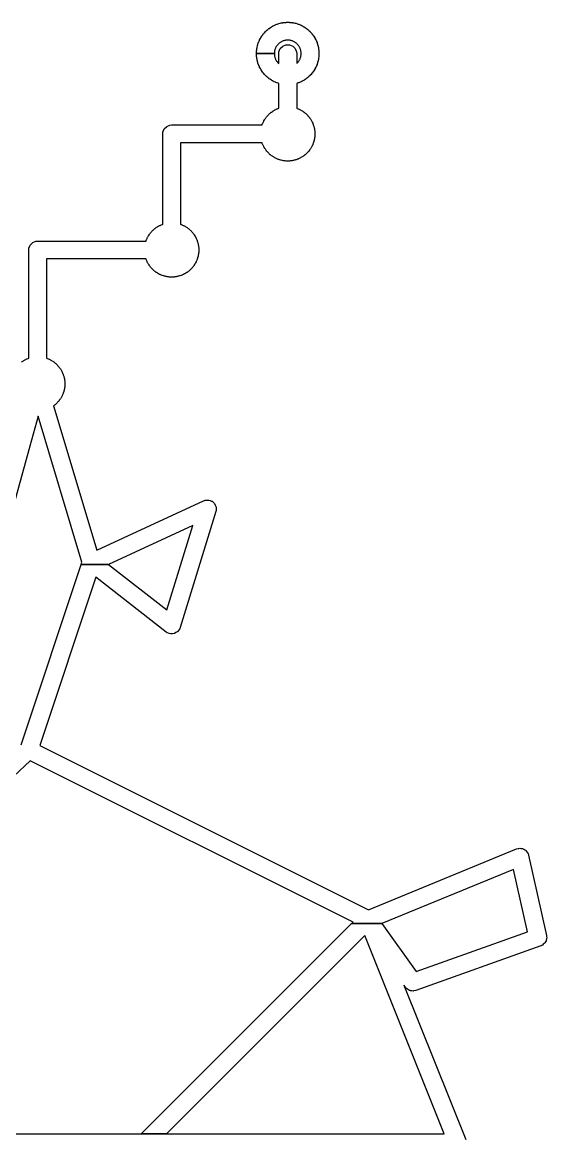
# Model space of a CAD drawing. Header units: millimetres. Extents: x 73.1 to 170.6, y -160.7 to -95.4.
# Drawn here: x 90.51 to 97.48, y -110.27 to -95.45 of the extents above; entities that cross this region are included whole.
import ezdxf

# ---------------------------------------------------------------- set-up
doc = ezdxf.new("R2010")
doc.units = ezdxf.units.MM
doc.layers.add('B.Silkscreen', color=31, linetype='CONTINUOUS', true_color=0xe8b2a7)

msp = doc.modelspace()

# ---------------------------------------------------------------- linework, layer by layer
at = {"layer": 'B.Silkscreen', "linetype": 'CONTINUOUS'}
for p, q in [((93.721953, -95.594337), (93.731285, -95.583568)), ((93.731285, -95.583568), (93.733343, -95.581617)), ((93.733343, -95.581617), (93.73509, -95.579383)), ((93.73509, -95.579383), (93.744922, -95.569073)), ((93.744922, -95.569073), (93.747082, -95.567212)), ((93.747082, -95.567212), (93.748941, -95.565056)), ((93.748941, -95.565056), (93.759251, -95.555231)), ((93.759251, -95.555231), (93.761472, -95.553495)), ((93.761472, -95.553495), (93.763413, -95.551449)), ((93.763413, -95.551449), (93.774187, -95.542115)), ((93.774187, -95.542115), (93.776511, -95.54047)), ((93.776511, -95.54047), (93.778565, -95.538502)), ((93.778565, -95.538502), (93.789776, -95.529691)), ((93.789776, -95.529691), (93.792179, -95.528157)), ((93.792179, -95.528157), (93.79433, -95.526285)), ((93.79433, -95.526285), (93.805964, -95.518011)), ((93.805964, -95.518011), (93.808433, -95.516597)), ((93.808433, -95.516597), (93.810664, -95.514835)), ((93.810664, -95.514835), (93.822705, -95.50711)), ((93.822705, -95.50711), (93.825283, -95.505792)), ((93.825283, -95.505792), (93.827637, -95.504113)), ((93.827637, -95.504113), (93.840068, -95.496965)), ((93.840068, -95.496965), (93.842711, -95.495772)), ((93.842711, -95.495772), (93.845154, -95.494203)), ((93.845154, -95.494203), (93.857955, -95.487652)), ((93.857955, -95.487652), (93.860636, -95.486596)), ((93.860636, -95.486596), (93.863142, -95.485153)), ((93.863142, -95.485153), (93.876287, -95.479211)), ((93.876287, -95.479211), (93.879045, -95.478276)), ((93.879045, -95.478276), (93.88164, -95.476947)), ((93.88164, -95.476947), (93.895121, -95.471631)), ((93.895121, -95.471631), (93.897962, -95.470821)), ((93.897962, -95.470821), (93.90065, -95.469608)), ((93.90065, -95.469608), (93.914447, -95.464943)), ((93.914447, -95.464943), (93.917289, -95.464283)), ((93.917289, -95.464283), (93.920006, -95.463214)), ((93.920006, -95.463214), (93.934086, -95.459211)), ((93.934086, -95.459211), (93.937026, -95.458679)), ((93.937026, -95.458679), (93.93986, -95.457725)), ((93.93986, -95.457725), (93.954222, -95.454411)), ((93.954222, -95.454411), (93.957184, -95.454027)), ((93.957184, -95.454027), (93.960054, -95.453219)), ((93.960054, -95.453219), (93.974676, -95.450609)), ((93.974676, -95.450609), (93.97763, -95.450376)), ((93.97763, -95.450376), (93.980522, -95.449715)), ((93.980522, -95.449715), (93.995374, -95.447821)), ((93.995374, -95.447821), (93.998407, -95.447733)), ((93.998407, -95.447733), (94.0014, -95.447208)), ((94.0014, -95.447208), (94.016473, -95.446063)), ((94.016473, -95.446063), (94.019482, -95.44613)), ((94.019482, -95.44613), (94.022468, -95.44576)), ((94.022468, -95.44576), (94.037744, -95.445374)), ((94.037744, -95.445374), (94.040742, -95.445592)), ((94.040742, -95.445592), (94.043741, -95.445374)), ((94.043741, -95.445374), (94.059022, -95.44576)), ((94.059022, -95.44576), (94.062007, -95.44613)), ((94.062007, -95.44613), (94.065017, -95.446063)), ((94.065017, -95.446063), (94.080091, -95.447208)), ((94.080091, -95.447208), (94.083083, -95.447733)), ((94.083083, -95.447733), (94.086117, -95.447821)), ((94.086117, -95.447821), (94.100971, -95.449715)), ((94.100971, -95.449715), (94.103862, -95.450376)), ((94.103862, -95.450376), (94.106826, -95.45061)), ((94.106826, -95.45061), (94.121442, -95.45322)), ((94.121442, -95.45322), (94.124313, -95.454029)), ((94.124313, -95.454029), (94.127269, -95.454412)), ((94.127269, -95.454412), (94.141629, -95.457726)), ((94.141629, -95.457726), (94.144454, -95.458677)), ((94.144454, -95.458677), (94.147389, -95.459208)), ((94.147389, -95.459208), (94.161474, -95.463211)), ((94.161474, -95.463211), (94.164204, -95.464286)), ((94.164204, -95.464286), (94.167061, -95.464949)), ((94.167061, -95.464949), (94.180852, -95.469614)), ((94.180852, -95.469614), (94.18353, -95.470824)), ((94.18353, -95.470824), (94.186357, -95.471629)), ((94.186357, -95.471629), (94.19984, -95.476945)), ((94.19984, -95.476945), (94.202427, -95.478271)), ((94.202427, -95.478271), (94.205181, -95.479203)), ((94.205181, -95.479203), (94.218331, -95.485145)), ((94.218331, -95.485145), (94.220844, -95.486592)), ((94.220844, -95.486592), (94.223551, -95.487658)), ((94.223551, -95.487658), (94.236348, -95.49421)), ((94.236348, -95.49421), (94.238787, -95.495778)), ((94.238787, -95.495778), (94.241419, -95.496965)), ((94.241419, -95.496965), (94.253851, -95.504112)), ((94.253851, -95.504112), (94.256191, -95.505782)), ((94.256191, -95.505782), (94.258745, -95.507086)), ((94.258745, -95.507086), (94.270796, -95.514811)), ((94.270796, -95.514811), (94.273054, -95.516593)), ((94.273054, -95.516593), (94.275558, -95.518028)), ((94.275558, -95.518028), (94.287185, -95.526302)), ((94.287185, -95.526302), (94.289304, -95.528148)), ((94.289304, -95.528148), (94.291676, -95.52966)), ((94.291676, -95.52966), (94.302897, -95.538471)), ((94.302897, -95.538471), (94.304976, -95.540462)), ((94.304976, -95.540462), (94.307327, -95.542126)), ((94.307327, -95.542126), (94.318099, -95.55146)), ((94.318099, -95.55146), (94.320046, -95.553514)), ((94.320046, -95.553514), (94.322268, -95.555251)), ((94.322268, -95.555251), (94.332574, -95.565076)), ((94.332574, -95.565076), (94.334428, -95.567228)), ((94.334428, -95.567228), (94.33658, -95.569082)), ((94.33658, -95.569082), (94.34641, -95.579391)), ((94.34641, -95.579391), (94.348156, -95.581625)), ((94.348156, -95.581625), (94.350211, -95.583573)), ((94.350211, -95.583573), (94.359542, -95.594342)), ((93.643015, -95.740251), (93.644113, -95.737455)), ((93.644113, -95.737455), (93.644792, -95.734539)), ((93.644792, -95.734539), (93.649462, -95.720756)), ((93.649462, -95.720756), (93.650655, -95.718117)), ((93.650655, -95.718117), (93.651448, -95.715333)), ((93.651448, -95.715333), (93.65676, -95.70185)), ((93.65676, -95.70185), (93.658092, -95.699249)), ((93.658092, -95.699249), (93.659029, -95.696481)), ((93.659029, -95.696481), (93.664975, -95.683323)), ((93.664975, -95.683323), (93.666424, -95.680805)), ((93.666424, -95.680805), (93.667489, -95.678103)), ((93.667489, -95.678103), (93.674041, -95.665307)), ((93.674041, -95.665307), (93.675613, -95.662861)), ((93.675613, -95.662861), (93.676808, -95.660214)), ((93.676808, -95.660214), (93.683957, -95.647787)), ((93.683957, -95.647787), (93.68562, -95.645458)), ((93.68562, -95.645458), (93.68692, -95.642912)), ((93.68692, -95.642912), (93.694646, -95.630861)), ((93.694646, -95.630861), (93.696411, -95.628623)), ((93.696411, -95.628623), (93.697832, -95.626143)), ((93.697832, -95.626143), (93.706102, -95.614511)), ((93.706102, -95.614511), (93.707971, -95.612362)), ((93.707971, -95.612362), (93.709503, -95.609962)), ((93.709503, -95.609962), (93.718315, -95.598745)), ((93.718315, -95.598745), (93.720297, -95.596675)), ((93.720297, -95.596675), (93.721953, -95.594337)), ((93.91482, -95.735013), (93.9089, -95.741221)), ((93.921024, -95.729101), (93.91482, -95.735013)), ((93.927531, -95.723464), (93.921024, -95.729101)), ((93.934278, -95.718161), (93.927531, -95.723464)), ((93.941288, -95.713176), (93.934278, -95.718161)), ((93.948512, -95.708541), (93.941288, -95.713176)), ((93.955926, -95.704279), (93.948512, -95.708541)), ((93.963591, -95.700356), (93.955926, -95.704279)), ((93.971465, -95.696796), (93.963591, -95.700356)), ((93.979498, -95.693628), (93.971465, -95.696796)), ((93.987738, -95.690842), (93.979498, -95.693628)), ((93.996159, -95.688448), (93.987738, -95.690842)), ((94.004723, -95.686472), (93.996159, -95.688448)), ((94.013489, -95.684907), (94.004723, -95.686472)), ((94.0224, -95.683771), (94.013489, -95.684907)), ((94.031471, -95.683082), (94.0224, -95.683771)), ((94.040743, -95.682847), (94.031471, -95.683082)), ((94.05002, -95.683082), (94.040743, -95.682847)), ((94.059094, -95.683771), (94.05002, -95.683082)), ((94.067989, -95.684905), (94.059094, -95.683771)), ((94.076769, -95.686473), (94.067989, -95.684905)), ((94.08533, -95.688449), (94.076769, -95.686473)), ((94.093745, -95.69084), (94.08533, -95.688449)), ((94.101977, -95.693625), (94.093745, -95.69084)), ((94.110037, -95.696803), (94.101977, -95.693625)), ((94.117892, -95.700352), (94.110037, -95.696803)), ((94.125562, -95.704279), (94.117892, -95.700352)), ((94.133002, -95.708557), (94.125562, -95.704279)), ((94.140216, -95.713182), (94.133002, -95.708557)), ((94.14723, -95.718172), (94.140216, -95.713182)), ((94.153975, -95.723469), (94.14723, -95.718172)), ((94.160452, -95.729081), (94.153975, -95.723469)), ((94.166665, -95.735005), (94.160452, -95.729081)), ((94.172583, -95.741212), (94.166665, -95.735005)), ((94.359542, -95.594342), (94.36119, -95.596672)), ((94.36119, -95.596672), (94.363167, -95.598734)), ((94.363167, -95.598734), (94.371982, -95.609952)), ((94.371982, -95.609952), (94.373509, -95.612346)), ((94.373509, -95.612346), (94.375371, -95.614484)), ((94.375371, -95.614484), (94.383646, -95.626115)), ((94.383646, -95.626115), (94.385082, -95.628623)), ((94.385082, -95.628623), (94.386871, -95.63089)), ((94.386871, -95.63089), (94.394592, -95.642941)), ((94.394592, -95.642941), (94.395888, -95.645482)), ((94.395888, -95.645482), (94.397547, -95.647806)), ((94.397547, -95.647806), (94.404693, -95.660233)), ((94.404693, -95.660233), (94.405876, -95.662856)), ((94.405876, -95.662856), (94.407436, -95.665281)), ((94.407436, -95.665281), (94.413992, -95.678077)), ((94.413992, -95.678077), (94.415073, -95.680822)), ((94.415073, -95.680822), (94.416544, -95.683378)), ((94.416544, -95.683378), (94.422482, -95.696536)), ((94.422482, -95.696536), (94.423396, -95.699244)), ((94.423396, -95.699244), (94.424698, -95.70178)), ((94.424698, -95.70178), (94.43002, -95.715261)), ((94.43002, -95.715261), (94.430835, -95.718118)), ((94.430835, -95.718118), (94.432059, -95.720829)), ((94.432059, -95.720829), (94.436719, -95.734612)), ((94.436719, -95.734612), (94.437381, -95.737468)), ((94.437381, -95.737468), (94.438456, -95.740199)), ((93.625206, -95.857912), (93.625593, -95.842637)), ((93.625425, -95.860918), (93.625206, -95.857912)), ((93.625206, -95.863927), (93.625425, -95.860919)), ((93.625593, -95.8792), (93.625206, -95.863927)), ((93.625425, -95.860919), (93.625425, -95.860918)), ((93.625425, -95.860918), (93.86268, -95.860918)), ((93.86268, -95.860918), (93.625425, -95.860918)), ((93.625593, -95.842637), (93.625962, -95.839661)), ((93.625962, -95.882175), (93.625593, -95.8792)), ((93.625895, -95.836668), (93.627038, -95.821593)), ((93.625962, -95.839661), (93.625895, -95.836668)), ((93.625895, -95.88517), (93.625962, -95.882175)), ((93.627038, -95.900243), (93.625895, -95.88517)), ((93.627038, -95.821593), (93.627557, -95.818633)), ((93.627557, -95.818633), (93.627642, -95.815628)), ((93.627642, -95.815628), (93.629527, -95.800768)), ((93.629527, -95.800768), (93.6302, -95.797817)), ((93.6302, -95.797817), (93.630439, -95.794796)), ((93.630439, -95.794796), (93.633053, -95.780187)), ((93.633053, -95.780187), (93.633861, -95.777323)), ((93.633861, -95.777323), (93.634244, -95.774373)), ((93.634244, -95.774373), (93.637563, -95.760007)), ((93.637563, -95.760007), (93.638499, -95.757228)), ((93.638499, -95.757228), (93.639019, -95.754345)), ((93.639019, -95.754345), (93.643015, -95.740251)), ((93.862915, -95.851636), (93.86268, -95.860918)), ((93.86268, -95.860918), (93.862915, -95.870199)), ((93.863605, -95.842538), (93.862915, -95.851636)), ((93.862915, -95.870199), (93.863605, -95.879298)), ((93.864731, -95.833658), (93.863605, -95.842538)), ((93.863605, -95.879298), (93.864733, -95.888196)), ((93.866292, -95.824936), (93.864731, -95.833658)), ((93.868285, -95.816308), (93.866292, -95.824936)), ((93.870668, -95.807902), (93.868285, -95.816308)), ((93.87345, -95.799692), (93.870668, -95.807902)), ((93.876628, -95.791626), (93.87345, -95.799692)), ((93.880185, -95.783755), (93.876628, -95.791626)), ((93.884097, -95.776116), (93.880185, -95.783755)), ((93.888383, -95.768666), (93.884097, -95.776116)), ((93.893017, -95.761438), (93.888383, -95.768666)), ((93.898001, -95.754428), (93.893017, -95.761438)), ((93.903291, -95.747694), (93.898001, -95.754428)), ((93.9089, -95.741221), (93.903291, -95.747694)), ((93.922006, -95.860919), (93.924287, -95.837755)), ((93.922006, -95.993587), (93.922006, -95.860919)), ((93.924287, -95.837755), (93.942017, -95.794952)), ((93.942017, -95.794952), (93.974776, -95.762193)), ((93.974776, -95.762193), (94.017579, -95.744463)), ((94.017579, -95.744463), (94.063907, -95.744463)), ((94.063907, -95.744463), (94.10671, -95.762193)), ((94.10671, -95.762193), (94.139469, -95.794952)), ((94.139469, -95.794952), (94.157199, -95.837755)), ((94.157199, -95.837755), (94.15948, -95.860919)), ((94.15948, -95.860919), (94.15948, -95.993598)), ((94.1782, -95.747695), (94.172583, -95.741212)), ((94.183511, -95.754453), (94.1782, -95.747695)), ((94.188468, -95.761421), (94.183511, -95.754453)), ((94.193101, -95.768653), (94.188468, -95.761421)), ((94.197393, -95.776117), (94.193101, -95.768653)), ((94.201295, -95.783731), (94.197393, -95.776117)), ((94.204861, -95.791633), (94.201295, -95.783731)), ((94.208046, -95.799703), (94.204861, -95.791633)), ((94.210815, -95.807892), (94.208046, -95.799703)), ((94.213213, -95.816332), (94.210815, -95.807892)), ((94.215193, -95.824908), (94.213213, -95.816332)), ((94.21675, -95.833635), (94.215193, -95.824908)), ((94.217885, -95.842561), (94.21675, -95.833635)), ((94.216751, -95.888197), (94.217885, -95.879273)), ((94.218577, -95.851666), (94.217885, -95.842561)), ((94.217885, -95.879273), (94.218577, -95.870168)), ((94.218813, -95.860918), (94.218577, -95.851666)), ((94.218577, -95.870168), (94.218813, -95.860918)), ((94.438456, -95.740199), (94.442459, -95.754292)), ((94.442459, -95.754292), (94.442986, -95.757213)), ((94.442986, -95.757213), (94.443933, -95.760022)), ((94.443933, -95.760022), (94.44725, -95.774388)), ((94.44725, -95.774388), (94.447634, -95.77736)), ((94.447634, -95.77736), (94.448447, -95.780242)), ((94.448447, -95.780242), (94.451054, -95.794851)), ((94.451054, -95.794851), (94.451287, -95.79782)), ((94.451287, -95.79782), (94.451952, -95.800729)), ((94.451952, -95.800729), (94.453842, -95.815589)), ((94.453842, -95.815589), (94.453927, -95.818604)), ((94.453927, -95.818604), (94.45445, -95.821577)), ((94.45445, -95.821577), (94.455595, -95.836652)), ((94.455595, -95.885186), (94.45445, -95.900259)), ((94.455595, -95.836652), (94.455528, -95.839646)), ((94.455528, -95.839646), (94.455897, -95.842614)), ((94.455897, -95.879223), (94.455528, -95.882191)), ((94.455528, -95.882191), (94.455595, -95.885186)), ((94.455897, -95.842614), (94.456287, -95.857888)), ((94.456287, -95.86395), (94.455897, -95.879223)), ((94.456287, -95.857888), (94.456066, -95.860919)), ((94.456066, -95.860919), (94.456287, -95.86395)), ((93.627557, -95.903198), (93.627038, -95.900243)), ((93.627641, -95.9062), (93.627557, -95.903198)), ((93.629526, -95.921067), (93.627641, -95.9062)), ((93.6302, -95.924022), (93.629526, -95.921067)), ((93.630439, -95.927044), (93.6302, -95.924022)), ((93.633053, -95.941654), (93.630439, -95.927044)), ((93.633863, -95.944523), (93.633053, -95.941654)), ((93.634246, -95.947475), (93.633863, -95.944523)), ((93.637564, -95.961838), (93.634246, -95.947475)), ((93.638502, -95.96462), (93.637564, -95.961838)), ((93.639021, -95.9675), (93.638502, -95.96462)), ((93.643017, -95.981591), (93.639021, -95.9675)), ((93.64411, -95.984372), (93.643017, -95.981591)), ((93.644787, -95.987284), (93.64411, -95.984372)), ((93.649457, -96.001073), (93.644787, -95.987284)), ((93.650648, -96.003708), (93.649457, -96.001073)), ((93.651442, -96.006498), (93.650648, -96.003708)), ((93.656754, -96.019984), (93.651442, -96.006498)), ((93.658101, -96.022614), (93.656754, -96.019984)), ((93.659051, -96.025417), (93.658101, -96.022614)), ((93.664997, -96.03856), (93.659051, -96.025417)), ((93.864733, -95.888196), (93.866293, -95.896912)), ((93.866293, -95.896912), (93.868282, -95.905522)), ((93.868282, -95.905522), (93.87067, -95.91394)), ((93.87067, -95.91394), (93.873451, -95.922153)), ((93.873451, -95.922153), (93.876627, -95.930216)), ((93.876627, -95.930216), (93.88017, -95.938045)), ((93.88017, -95.938045), (93.884104, -95.945729)), ((93.884104, -95.945729), (93.888366, -95.953143)), ((93.888366, -95.953143), (93.893018, -95.960392)), ((93.893018, -95.960392), (93.898007, -95.967417)), ((93.898007, -95.967417), (93.903284, -95.974131)), ((93.903284, -95.974131), (93.908904, -95.980618)), ((93.908904, -95.980618), (93.914825, -95.986827)), ((93.914825, -95.986827), (93.921041, -95.992752)), ((93.921041, -95.992752), (93.922006, -95.993587)), ((94.15948, -95.993598), (94.160454, -95.992754)), ((94.160454, -95.992754), (94.166661, -95.986835)), ((94.166661, -95.986835), (94.172578, -95.980628)), ((94.172578, -95.980628), (94.1782, -95.974139)), ((94.1782, -95.974139), (94.183499, -95.967399)), ((94.183499, -95.967399), (94.188472, -95.960401)), ((94.188472, -95.960401), (94.193098, -95.95319)), ((94.193098, -95.95319), (94.197392, -95.945718)), ((94.197392, -95.945718), (94.201318, -95.938056)), ((94.201318, -95.938056), (94.204865, -95.930203)), ((94.204865, -95.930203), (94.208039, -95.92216)), ((94.208039, -95.92216), (94.210814, -95.913948)), ((94.210814, -95.913948), (94.213212, -95.905509)), ((94.213212, -95.905509), (94.21519, -95.896944)), ((94.21519, -95.896944), (94.216751, -95.888197)), ((94.422459, -96.025363), (94.416521, -96.038504)), ((94.423384, -96.022626), (94.422459, -96.025363)), ((94.424704, -96.020055), (94.423384, -96.022626)), ((94.430026, -96.006568), (94.424704, -96.020055)), ((94.43084, -96.003709), (94.430026, -96.006568)), ((94.432064, -96.001), (94.43084, -96.003709)), ((94.436724, -95.987211), (94.432064, -96.001)), ((94.437383, -95.984365), (94.436724, -95.987211)), ((94.438455, -95.981643), (94.437383, -95.984365)), ((94.442458, -95.967552), (94.438455, -95.981643)), ((94.442985, -95.964631), (94.442458, -95.967552)), ((94.443932, -95.961823), (94.442985, -95.964631)), ((94.447249, -95.94746), (94.443932, -95.961823)), ((94.447634, -95.944487), (94.447249, -95.94746)), ((94.448448, -95.9416), (94.447634, -95.944487)), ((94.451055, -95.92699), (94.448448, -95.9416)), ((94.451288, -95.924013), (94.451055, -95.92699)), ((94.451953, -95.921106), (94.451288, -95.924013)), ((94.453843, -95.906239), (94.451953, -95.921106)), ((94.453928, -95.903227), (94.453843, -95.906239)), ((94.45445, -95.900259), (94.453928, -95.903227)), ((93.666436, -96.041056), (93.664997, -96.03856)), ((93.667492, -96.043737), (93.666436, -96.041056)), ((93.674044, -96.056531), (93.667492, -96.043737)), ((93.675603, -96.058955), (93.674044, -96.056531)), ((93.676785, -96.061577), (93.675603, -96.058955)), ((93.683934, -96.074015), (93.676785, -96.061577)), ((93.685627, -96.076387), (93.683934, -96.074015)), ((93.686958, -96.078991), (93.685627, -96.076387)), ((93.694684, -96.091025), (93.686958, -96.078991)), ((93.696412, -96.093211), (93.694684, -96.091025)), ((93.697796, -96.095632), (93.696412, -96.093211)), ((93.706066, -96.107277), (93.697796, -96.095632)), ((93.707961, -96.109457), (93.706066, -96.107277)), ((93.709519, -96.111898), (93.707961, -96.109457)), ((93.718331, -96.123109), (93.709519, -96.111898)), ((93.720301, -96.125164), (93.718331, -96.123109)), ((93.721946, -96.127489), (93.720301, -96.125164)), ((93.731278, -96.13826), (93.721946, -96.127489)), ((93.73334, -96.140214), (93.731278, -96.13826)), ((93.73509, -96.142453), (93.73334, -96.140214)), ((93.744922, -96.152763), (93.73509, -96.142453)), ((93.747071, -96.154614), (93.744922, -96.152763)), ((93.748923, -96.156763), (93.747071, -96.154614)), ((93.759234, -96.166592), (93.748923, -96.156763)), ((93.76148, -96.168347), (93.759234, -96.166592)), ((93.763442, -96.170415), (93.76148, -96.168347)), ((93.774216, -96.179743), (93.763442, -96.170415)), ((93.776505, -96.181361), (93.774216, -96.179743)), ((93.778529, -96.183303), (93.776505, -96.181361)), ((94.304979, -96.181373), (94.302933, -96.183335)), ((94.307299, -96.179733), (94.304979, -96.181373)), ((94.31807, -96.170404), (94.307299, -96.179733)), ((94.320032, -96.168334), (94.31807, -96.170404)), ((94.322286, -96.166573), (94.320032, -96.168334)), ((94.332592, -96.156743), (94.322286, -96.166573)), ((94.334439, -96.154598), (94.332592, -96.156743)), ((94.33658, -96.152754), (94.334439, -96.154598)), ((94.34641, -96.142445), (94.33658, -96.152754)), ((94.348159, -96.140206), (94.34641, -96.142445)), ((94.350218, -96.138255), (94.348159, -96.140206)), ((94.359549, -96.127484), (94.350218, -96.138255)), ((94.361185, -96.125171), (94.359549, -96.127484)), ((94.363152, -96.12312), (94.361185, -96.125171)), ((94.371966, -96.111908), (94.363152, -96.12312)), ((94.373519, -96.109473), (94.371966, -96.111908)), ((94.375407, -96.107304), (94.373519, -96.109473)), ((94.383683, -96.095659), (94.375407, -96.107304)), ((94.385083, -96.09321), (94.383683, -96.095659)), ((94.386833, -96.090996), (94.385083, -96.09321)), ((94.394554, -96.078961), (94.386833, -96.090996)), ((94.395878, -96.076367), (94.394554, -96.078961)), ((94.39757, -96.073997), (94.395878, -96.076367)), ((94.404716, -96.061558), (94.39757, -96.073997)), ((94.405888, -96.058956), (94.404716, -96.061558)), ((94.407432, -96.056557), (94.405888, -96.058956)), ((94.413988, -96.043763), (94.407432, -96.056557)), ((94.415062, -96.041036), (94.413988, -96.043763)), ((94.416521, -96.038504), (94.415062, -96.041036)), ((93.789739, -96.192121), (93.778529, -96.183303)), ((93.792162, -96.193668), (93.789739, -96.192121)), ((93.794335, -96.19556), (93.792162, -96.193668)), ((93.80597, -96.203833), (93.794335, -96.19556)), ((93.808446, -96.20525), (93.80597, -96.203833)), ((93.810687, -96.20702), (93.808446, -96.20525)), ((93.822729, -96.214741), (93.810687, -96.20702)), ((93.825301, -96.216054), (93.822729, -96.214741)), ((93.827661, -96.217738), (93.825301, -96.216054)), ((93.840093, -96.224881), (93.827661, -96.217738)), ((93.842693, -96.226053), (93.840093, -96.224881)), ((93.845101, -96.227602), (93.842693, -96.226053)), ((93.857903, -96.234162), (93.845101, -96.227602)), ((93.860631, -96.235237), (93.857903, -96.234162)), ((93.86317, -96.236699), (93.860631, -96.235237)), ((93.876314, -96.242637), (93.86317, -96.236699)), ((93.879059, -96.243565), (93.876314, -96.242637)), ((93.881647, -96.244892), (93.879059, -96.243565)), ((93.895129, -96.250207), (93.881647, -96.244892)), ((93.897956, -96.251012), (93.895129, -96.250207)), ((93.900635, -96.252222), (93.897956, -96.251012)), ((93.914433, -96.256889), (93.900635, -96.252222)), ((93.917258, -96.257544), (93.914433, -96.256889)), ((93.919961, -96.25861), (93.917258, -96.257544)), ((93.922006, -96.259192), (93.919961, -96.25861)), ((93.922006, -96.588411), (93.922006, -96.259192)), ((94.161519, -96.258613), (94.15948, -96.259193)), ((94.15948, -96.259193), (94.15948, -96.588413)), ((94.164234, -96.257542), (94.161519, -96.258613)), ((94.167075, -96.256883), (94.164234, -96.257542)), ((94.180866, -96.252216), (94.167075, -96.256883)), ((94.183532, -96.251011), (94.180866, -96.252216)), ((94.18635, -96.250209), (94.183532, -96.251011)), ((94.199833, -96.244894), (94.18635, -96.250209)), ((94.202407, -96.243574), (94.199833, -96.244894)), ((94.205154, -96.242646), (94.202407, -96.243574)), ((94.218304, -96.236707), (94.205154, -96.242646)), ((94.220856, -96.235237), (94.218304, -96.236707)), ((94.223603, -96.234155), (94.220856, -96.235237)), ((94.2364, -96.227595), (94.223603, -96.234155)), ((94.238794, -96.226053), (94.2364, -96.227595)), ((94.241395, -96.224882), (94.238794, -96.226053)), ((94.253826, -96.217738), (94.241395, -96.224882)), ((94.256164, -96.216069), (94.253826, -96.217738)), ((94.258722, -96.214765), (94.256164, -96.216069)), ((94.270773, -96.207044), (94.258722, -96.214765)), ((94.273042, -96.205253), (94.270773, -96.207044)), ((94.275552, -96.203816), (94.273042, -96.205253)), ((94.28718, -96.195543), (94.275552, -96.203816)), ((94.289319, -96.193679), (94.28718, -96.195543)), ((94.291712, -96.192153), (94.289319, -96.193679)), ((94.302933, -96.183335), (94.291712, -96.192153)), ((93.841186, -96.628476), (93.850816, -96.622301)), ((93.850816, -96.622301), (93.855934, -96.619191)), ((93.855934, -96.619191), (93.865878, -96.613474)), ((93.865878, -96.613474), (93.871086, -96.610644)), ((93.871086, -96.610644), (93.881323, -96.605394)), ((93.881323, -96.605394), (93.886869, -96.602721)), ((93.886869, -96.602721), (93.897387, -96.597972)), ((93.897387, -96.597972), (93.90288, -96.59565)), ((93.90288, -96.59565), (93.913661, -96.591395)), ((93.913661, -96.591395), (93.919503, -96.589257)), ((93.919503, -96.589257), (93.922006, -96.588411)), ((94.15948, -96.588413), (94.162018, -96.589271)), ((94.162018, -96.589271), (94.167803, -96.591388)), ((94.167803, -96.591388), (94.178589, -96.595643)), ((94.178589, -96.595643), (94.184096, -96.597971)), ((94.184096, -96.597971), (94.194615, -96.60272)), ((94.194615, -96.60272), (94.200144, -96.605383)), ((94.200144, -96.605383), (94.210386, -96.610633)), ((94.210386, -96.610633), (94.215619, -96.613477)), ((94.215619, -96.613477), (94.225562, -96.619194)), ((94.225562, -96.619194), (94.230647, -96.622282)), ((94.230647, -96.622282), (94.240283, -96.628457)), ((93.713936, -96.775632), (93.716581, -96.770145)), ((93.716581, -96.770145), (93.721825, -96.759917)), ((93.721825, -96.759917), (93.724649, -96.754718)), ((93.724649, -96.754718), (93.730367, -96.744768)), ((93.730367, -96.744768), (93.733467, -96.739664)), ((93.733467, -96.739664), (93.739642, -96.730027)), ((93.739642, -96.730027), (93.743001, -96.725054)), ((93.743001, -96.725054), (93.749628, -96.715739)), ((93.749628, -96.715739), (93.753174, -96.711)), ((93.753174, -96.711), (93.760222, -96.702034)), ((93.760222, -96.702034), (93.763999, -96.697458)), ((93.763999, -96.697458), (93.771468, -96.688841)), ((93.771468, -96.688841), (93.77534, -96.684578)), ((93.77534, -96.684578), (93.783196, -96.676324)), ((93.783196, -96.676324), (93.787463, -96.672055)), ((93.787463, -96.672055), (93.795711, -96.664195)), ((93.795711, -96.664195), (93.80005, -96.660252)), ((93.80005, -96.660252), (93.808664, -96.652789)), ((93.808664, -96.652789), (93.813261, -96.648997)), ((93.813261, -96.648997), (93.822235, -96.641949)), ((93.822235, -96.641949), (93.826961, -96.638416)), ((93.826961, -96.638416), (93.836276, -96.631793)), ((93.836276, -96.631793), (93.841186, -96.628476)), ((94.240283, -96.628457), (94.245268, -96.631826)), ((94.245268, -96.631826), (94.254574, -96.638449)), ((94.254574, -96.638449), (94.259254, -96.641949)), ((94.259254, -96.641949), (94.268228, -96.648997)), ((94.268228, -96.648997), (94.272814, -96.65278)), ((94.272814, -96.65278), (94.28143, -96.660243)), ((94.28143, -96.660243), (94.28578, -96.664195)), ((94.28578, -96.664195), (94.294028, -96.672055)), ((94.294028, -96.672055), (94.298267, -96.676296)), ((94.298267, -96.676296), (94.306128, -96.68455)), ((94.306128, -96.68455), (94.310049, -96.688866)), ((94.310049, -96.688866), (94.317514, -96.697483)), ((94.317514, -96.697483), (94.321244, -96.702)), ((94.321244, -96.702), (94.328297, -96.710966)), ((94.328297, -96.710966), (94.331905, -96.715789)), ((94.331905, -96.715789), (94.338525, -96.725104)), ((94.338525, -96.725104), (94.341833, -96.730004)), ((94.341833, -96.730004), (94.348011, -96.739641)), ((94.348011, -96.739641), (94.351135, -96.744784)), ((94.351135, -96.744784), (94.356851, -96.754734)), ((94.356851, -96.754734), (94.359653, -96.759892)), ((94.359653, -96.759892), (94.3649, -96.77012)), ((94.3649, -96.77012), (94.36759, -96.775703)), ((92.378418, -96.929561), (92.380699, -96.906397)), ((92.380699, -96.906397), (92.398429, -96.863594)), ((92.398429, -96.863594), (92.431188, -96.830835)), ((92.431188, -96.830835), (92.473991, -96.813105)), ((92.473991, -96.813105), (92.497155, -96.810824)), ((92.497155, -96.810824), (93.699605, -96.810824)), ((93.699605, -96.810824), (93.700503, -96.808175)), ((93.700503, -96.808175), (93.702546, -96.802596)), ((93.702546, -96.802596), (93.70679, -96.791812)), ((93.70679, -96.791812), (93.709178, -96.786158)), ((93.709178, -96.786158), (93.713936, -96.775632)), ((94.36759, -96.775703), (94.37234, -96.786229)), ((94.37234, -96.786229), (94.374642, -96.791673)), ((94.374642, -96.791673), (94.378901, -96.802457)), ((94.378901, -96.802457), (94.381024, -96.808251)), ((94.381024, -96.808251), (94.384757, -96.819284)), ((94.384757, -96.819284), (94.386583, -96.82516)), ((94.386583, -96.82516), (94.38978, -96.836425)), ((94.38978, -96.836425), (94.391317, -96.842406)), ((94.391317, -96.842406), (94.393967, -96.853899)), ((94.393967, -96.853899), (94.395199, -96.859921)), ((94.395199, -96.859921), (94.397289, -96.87161)), ((94.397289, -96.87161), (94.398235, -96.877799)), ((94.398235, -96.877799), (94.399745, -96.889688)), ((94.399745, -96.889688), (94.400374, -96.895883)), ((94.400374, -96.895883), (94.401292, -96.907939)), ((94.401292, -96.907939), (94.401608, -96.914157)), ((94.401608, -96.914157), (94.401922, -96.926384)), ((92.378418, -98.131997), (92.378418, -96.929561)), ((93.699607, -97.048298), (92.615892, -97.048298)), ((92.615892, -97.048298), (92.615892, -98.131995)), ((93.700509, -97.050956), (93.699607, -97.048298)), ((93.702538, -97.056501), (93.700509, -97.050956)), ((93.706782, -97.06729), (93.702538, -97.056501)), ((93.709194, -97.072998), (93.706782, -97.06729)), ((94.374649, -97.067429), (94.372324, -97.072927)), ((94.378908, -97.05664), (94.374649, -97.067429)), ((94.381018, -97.05088), (94.378908, -97.05664)), ((94.384751, -97.039852), (94.381018, -97.05088)), ((94.386589, -97.033941), (94.384751, -97.039852)), ((94.389786, -97.022669), (94.386589, -97.033941)), ((94.391313, -97.016726), (94.389786, -97.022669)), ((94.393963, -97.005241), (94.391313, -97.016726)), ((94.395202, -96.999184), (94.393963, -97.005241)), ((94.397292, -96.987486), (94.395202, -96.999184)), ((94.398234, -96.981322), (94.397292, -96.987486)), ((94.399744, -96.96944), (94.398234, -96.981322)), ((94.400374, -96.963236), (94.399744, -96.96944)), ((94.401292, -96.951181), (94.400374, -96.963236)), ((94.401608, -96.944963), (94.401292, -96.951181)), ((94.401922, -96.932738), (94.401608, -96.944963)), ((94.401922, -96.926384), (94.401922, -96.932738)), ((93.713952, -97.083515), (93.709194, -97.072998)), ((93.716561, -97.088926), (93.713952, -97.083515)), ((93.721805, -97.099163), (93.716561, -97.088926)), ((93.72466, -97.104421), (93.721805, -97.099163)), ((93.730378, -97.114367), (93.72466, -97.104421)), ((93.733461, -97.119442), (93.730378, -97.114367)), ((93.739636, -97.129081), (93.733461, -97.119442)), ((93.743027, -97.1341), (93.739636, -97.129081)), ((93.749654, -97.143408), (93.743027, -97.1341)), ((93.753174, -97.148111), (93.749654, -97.143408)), ((93.760222, -97.157077), (93.753174, -97.148111)), ((93.763976, -97.161626), (93.760222, -97.157077)), ((93.771445, -97.170248), (93.763976, -97.161626)), ((93.775382, -97.174581), (93.771445, -97.170248)), ((93.783238, -97.182827), (93.775382, -97.174581)), ((93.787429, -97.18702), (93.783238, -97.182827)), ((93.795677, -97.194886), (93.787429, -97.18702)), ((93.800056, -97.198867), (93.795677, -97.194886)), ((93.80867, -97.206329), (93.800056, -97.198867)), ((93.813274, -97.210127), (93.80867, -97.206329)), ((93.822248, -97.217173), (93.813274, -97.210127)), ((93.826982, -97.220711), (93.822248, -97.217173)), ((94.259241, -97.217173), (94.254553, -97.220678)), ((94.268215, -97.210127), (94.259241, -97.217173)), ((94.272808, -97.206339), (94.268215, -97.210127)), ((94.281424, -97.198877), (94.272808, -97.206339)), ((94.285814, -97.194886), (94.281424, -97.198877)), ((94.294062, -97.18702), (94.285814, -97.194886)), ((94.298226, -97.182856), (94.294062, -97.18702)), ((94.306087, -97.17461), (94.298226, -97.182856)), ((94.310072, -97.170223), (94.306087, -97.17461)), ((94.317537, -97.161601), (94.310072, -97.170223)), ((94.321244, -97.157111), (94.317537, -97.161601)), ((94.328297, -97.148145), (94.321244, -97.157111)), ((94.331879, -97.143358), (94.328297, -97.148145)), ((94.338499, -97.13405), (94.331879, -97.143358)), ((94.34184, -97.129104), (94.338499, -97.13405)), ((94.348018, -97.119465), (94.34184, -97.129104)), ((94.351124, -97.11435), (94.348018, -97.119465)), ((94.35684, -97.104404), (94.351124, -97.11435)), ((94.359673, -97.099189), (94.35684, -97.104404)), ((94.36492, -97.088952), (94.359673, -97.099189)), ((94.367574, -97.083444), (94.36492, -97.088952)), ((94.372324, -97.072927), (94.367574, -97.083444)), ((93.836297, -97.227331), (93.826982, -97.220711)), ((93.841163, -97.230617), (93.836297, -97.227331)), ((93.850793, -97.236795), (93.841163, -97.230617)), ((93.855942, -97.239925), (93.850793, -97.236795)), ((93.865886, -97.245641), (93.855942, -97.239925)), ((93.871111, -97.248479), (93.865886, -97.245641)), ((93.881348, -97.253726), (93.871111, -97.248479)), ((93.88678, -97.256345), (93.881348, -97.253726)), ((93.897298, -97.261104), (93.88678, -97.256345)), ((93.902889, -97.263471), (93.897298, -97.261104)), ((93.91367, -97.267725), (93.902889, -97.263471)), ((93.919503, -97.269859), (93.91367, -97.267725)), ((93.930544, -97.273587), (93.919503, -97.269859)), ((93.93629, -97.275372), (93.930544, -97.273587)), ((93.947556, -97.278575), (93.93629, -97.275372)), ((93.953581, -97.280126), (93.947556, -97.278575)), ((93.965073, -97.282777), (93.953581, -97.280126)), ((93.971158, -97.28402), (93.965073, -97.282777)), ((93.982847, -97.286105), (93.971158, -97.28402)), ((93.988945, -97.287037), (93.982847, -97.286105)), ((94.000835, -97.288551), (93.988945, -97.287037)), ((94.007103, -97.289187), (94.000835, -97.288551)), ((94.019162, -97.290102), (94.007103, -97.289187)), ((94.025406, -97.290418), (94.019162, -97.290102)), ((94.037625, -97.290726), (94.025406, -97.290418)), ((94.04386, -97.290726), (94.037625, -97.290726)), ((94.056082, -97.290418), (94.04386, -97.290726)), ((94.062325, -97.290103), (94.056082, -97.290418)), ((94.074387, -97.289188), (94.062325, -97.290103)), ((94.080666, -97.28855), (94.074387, -97.289188)), ((94.092549, -97.287036), (94.080666, -97.28855)), ((94.098622, -97.286108), (94.092549, -97.287036)), ((94.11032, -97.284023), (94.098622, -97.286108)), ((94.116426, -97.282775), (94.11032, -97.284023)), ((94.127916, -97.280124), (94.116426, -97.282775)), ((94.133931, -97.278577), (94.127916, -97.280124)), ((94.145199, -97.275374), (94.133931, -97.278577)), ((94.150989, -97.273573), (94.145199, -97.275374)), ((94.162018, -97.269845), (94.150989, -97.273573)), ((94.167794, -97.267732), (94.162018, -97.269845)), ((94.17858, -97.263478), (94.167794, -97.267732)), ((94.184185, -97.261106), (94.17858, -97.263478)), ((94.194704, -97.256347), (94.184185, -97.261106)), ((94.200118, -97.253738), (94.194704, -97.256347)), ((94.21036, -97.248491), (94.200118, -97.253738)), ((94.215611, -97.245638), (94.21036, -97.248491)), ((94.225554, -97.239922), (94.215611, -97.245638)), ((94.23067, -97.236814), (94.225554, -97.239922)), ((94.240306, -97.230636), (94.23067, -97.236814)), ((94.245247, -97.227298), (94.240306, -97.230636)), ((94.254553, -97.220678), (94.245247, -97.227298)), ((92.206026, -98.25934), (92.209614, -98.254545)), ((92.209614, -98.254545), (92.216665, -98.245582)), ((92.216665, -98.245582), (92.220396, -98.241063)), ((92.220396, -98.241063), (92.227859, -98.232449)), ((92.227859, -98.232449), (92.231803, -98.228109)), ((92.231803, -98.228109), (92.239667, -98.219857)), ((92.239667, -98.219857), (92.243841, -98.215681)), ((92.243841, -98.215681), (92.252085, -98.207818)), ((92.252085, -98.207818), (92.2565, -98.203806)), ((92.2565, -98.203806), (92.265114, -98.196349)), ((92.265114, -98.196349), (92.269576, -98.192665)), ((92.269576, -98.192665), (92.278548, -98.185604)), ((92.278548, -98.185604), (92.283376, -98.181992)), ((92.283376, -98.181992), (92.292689, -98.175371)), ((92.292689, -98.175371), (92.297644, -98.172025)), ((92.297644, -98.172025), (92.307281, -98.165852)), ((92.307281, -98.165852), (92.312304, -98.162801)), ((92.312304, -98.162801), (92.322245, -98.15708)), ((92.322245, -98.15708), (92.327601, -98.15417)), ((92.327601, -98.15417), (92.33784, -98.148931)), ((92.33784, -98.148931), (92.343198, -98.14635)), ((92.343198, -98.14635), (92.353719, -98.14159)), ((92.353719, -98.14159), (92.359363, -98.139203)), ((92.359363, -98.139203), (92.370144, -98.134955)), ((92.370144, -98.134955), (92.375796, -98.132886)), ((92.375796, -98.132886), (92.378418, -98.131997)), ((92.615892, -98.131995), (92.618531, -98.13289)), ((92.618531, -98.13289), (92.624167, -98.134954)), ((92.624167, -98.134954), (92.634949, -98.139202)), ((92.634949, -98.139202), (92.640616, -98.141599)), ((92.640616, -98.141599), (92.651132, -98.146359)), ((92.651132, -98.146359), (92.656448, -98.14892)), ((92.656448, -98.14892), (92.666692, -98.154159)), ((92.666692, -98.154159), (92.672033, -98.157058)), ((92.672033, -98.157058), (92.681982, -98.162779)), ((92.681982, -98.162779), (92.687032, -98.165846)), ((92.687032, -98.165846), (92.696671, -98.172019)), ((92.696671, -98.172019), (92.701687, -98.175407)), ((92.701687, -98.175407), (92.71099, -98.182028)), ((92.71099, -98.182028), (92.715756, -98.185596)), ((92.715756, -98.185596), (92.72473, -98.192657)), ((92.72473, -98.192657), (92.729208, -98.196353)), ((92.729208, -98.196353), (92.737821, -98.20381)), ((92.737821, -98.20381), (92.742182, -98.207772)), ((92.742182, -98.207772), (92.750435, -98.215635)), ((92.750435, -98.215635), (92.754679, -98.21988)), ((92.754679, -98.21988), (92.762539, -98.228132)), ((92.762539, -98.228132), (92.766446, -98.232431)), ((92.766446, -98.232431), (92.773912, -98.241045)), ((92.773912, -98.241045), (92.777701, -98.245635)), ((92.777701, -98.245635), (92.784744, -98.254598)), ((92.784744, -98.254598), (92.788301, -98.259355)), ((90.617373, -98.40717), (90.650132, -98.374411)), ((90.650132, -98.374411), (90.692935, -98.356681)), ((90.692935, -98.356681), (90.716099, -98.3544)), ((90.716099, -98.3544), (92.156014, -98.3544)), ((92.156014, -98.3544), (92.156888, -98.351817)), ((92.156888, -98.351817), (92.158973, -98.346121)), ((92.158973, -98.346121), (92.163225, -98.335332)), ((92.163225, -98.335332), (92.165596, -98.329723)), ((92.165596, -98.329723), (92.170353, -98.319202)), ((92.170353, -98.319202), (92.173008, -98.313697)), ((92.173008, -98.313697), (92.178257, -98.303466)), ((92.178257, -98.303466), (92.181022, -98.298374)), ((92.181022, -98.298374), (92.186731, -98.288423)), ((92.186731, -98.288423), (92.18992, -98.283171)), ((92.18992, -98.283171), (92.196099, -98.273542)), ((92.196099, -98.273542), (92.199399, -98.268659)), ((92.199399, -98.268659), (92.206026, -98.25934)), ((92.788301, -98.259355), (92.794926, -98.268674)), ((92.794926, -98.268674), (92.79823, -98.273565)), ((92.79823, -98.273565), (92.804406, -98.283194)), ((92.804406, -98.283194), (92.807529, -98.288333)), ((92.807529, -98.288333), (92.813249, -98.298284)), ((92.813249, -98.298284), (92.816078, -98.303491)), ((92.816078, -98.303491), (92.821324, -98.313722)), ((92.821324, -98.313722), (92.823982, -98.319237)), ((92.823982, -98.319237), (92.828735, -98.329758)), ((92.828735, -98.329758), (92.831072, -98.335286)), ((92.831072, -98.335286), (92.835329, -98.346075)), ((92.835329, -98.346075), (92.837477, -98.35195)), ((92.837477, -98.35195), (92.841199, -98.362987)), ((92.841199, -98.362987), (92.842956, -98.368637)), ((92.842956, -98.368637), (92.846164, -98.379902)), ((92.846164, -98.379902), (92.847723, -98.385954)), ((92.847723, -98.385954), (92.850376, -98.397444)), ((92.850376, -98.397444), (92.851615, -98.403496)), ((92.851615, -98.403496), (92.853707, -98.415192)), ((90.597362, -98.473137), (90.599643, -98.449973)), ((90.597362, -99.913055), (90.597362, -98.473137)), ((90.599643, -98.449973), (90.617373, -98.40717)), ((92.850378, -98.548823), (92.847725, -98.560317)), ((92.851611, -98.5428), (92.850378, -98.548823)), ((92.853703, -98.531115), (92.851611, -98.5428)), ((92.854659, -98.524857), (92.853703, -98.531115)), ((92.853707, -98.415192), (92.854657, -98.421415)), ((92.854657, -98.421415), (92.856163, -98.433294)), ((92.856165, -98.512967), (92.854659, -98.524857)), ((92.856163, -98.433294), (92.856789, -98.439467)), ((92.856789, -98.506812), (92.856165, -98.512967)), ((92.856789, -98.439467), (92.857707, -98.451529)), ((92.857707, -98.494754), (92.856789, -98.506812)), ((92.857707, -98.451529), (92.858025, -98.457831)), ((92.858026, -98.488447), (92.857707, -98.494754)), ((92.858025, -98.457831), (92.85833, -98.470049)), ((92.858331, -98.476223), (92.858026, -98.488447)), ((92.85833, -98.470049), (92.858331, -98.476223)), ((92.156012, -98.591874), (90.834836, -98.591874)), ((90.834836, -98.591874), (90.834836, -99.913058)), ((92.156899, -98.594491), (92.156012, -98.591874)), ((92.158967, -98.60014), (92.156899, -98.594491)), ((92.163219, -98.610933), (92.158967, -98.60014)), ((92.1656, -98.616564), (92.163219, -98.610933)), ((92.170357, -98.627083), (92.1656, -98.616564)), ((92.172999, -98.632563), (92.170357, -98.627083)), ((92.178248, -98.642798), (92.172999, -98.632563)), ((92.181033, -98.647926), (92.178248, -98.642798)), ((92.186742, -98.657873), (92.181033, -98.647926)), ((92.189904, -98.663081), (92.186742, -98.657873)), ((92.196083, -98.672715), (92.189904, -98.663081)), ((92.199413, -98.677643), (92.196083, -98.672715)), ((92.20604, -98.686958), (92.199413, -98.677643)), ((92.20961, -98.691728), (92.20604, -98.686958)), ((92.216661, -98.700692), (92.20961, -98.691728)), ((92.220368, -98.705184), (92.216661, -98.700692)), ((92.777705, -98.700638), (92.77394, -98.705202)), ((92.784748, -98.691674), (92.777705, -98.700638)), ((92.788286, -98.686944), (92.784748, -98.691674)), ((92.794911, -98.677629), (92.788286, -98.686944)), ((92.798246, -98.672692), (92.794911, -98.677629)), ((92.804422, -98.663058), (92.798246, -98.672692)), ((92.807518, -98.657962), (92.804422, -98.663058)), ((92.813238, -98.648015), (92.807518, -98.657962)), ((92.816087, -98.642772), (92.813238, -98.648015)), ((92.821333, -98.632537), (92.816087, -98.642772)), ((92.823978, -98.627048), (92.821333, -98.632537)), ((92.828731, -98.616529), (92.823978, -98.627048)), ((92.831078, -98.610979), (92.828731, -98.616529)), ((92.835335, -98.600186), (92.831078, -98.610979)), ((92.837467, -98.594357), (92.835335, -98.600186)), ((92.841189, -98.58333), (92.837467, -98.594357)), ((92.84296, -98.577634), (92.841189, -98.58333)), ((92.846168, -98.566364), (92.84296, -98.577634)), ((92.847725, -98.560317), (92.846168, -98.566364)), ((92.227831, -98.713804), (92.220368, -98.705184)), ((92.231814, -98.718187), (92.227831, -98.713804)), ((92.239678, -98.726437), (92.231814, -98.718187)), ((92.243853, -98.730613), (92.239678, -98.726437)), ((92.252097, -98.738474), (92.243853, -98.730613)), ((92.256457, -98.742438), (92.252097, -98.738474)), ((92.265071, -98.749902), (92.256457, -98.742438)), ((92.26965, -98.753681), (92.265071, -98.749902)), ((92.278622, -98.760731), (92.26965, -98.753681)), ((92.283361, -98.764275), (92.278622, -98.760731)), ((92.292674, -98.770898), (92.283361, -98.764275)), ((92.297621, -98.774239), (92.292674, -98.770898)), ((92.307258, -98.780415), (92.297621, -98.774239)), ((92.31232, -98.783491), (92.307258, -98.780415)), ((92.322261, -98.78921), (92.31232, -98.783491)), ((92.327567, -98.792092), (92.322261, -98.78921)), ((92.337806, -98.797335), (92.327567, -98.792092)), ((92.343225, -98.799946), (92.337806, -98.797335)), ((92.353746, -98.804703), (92.343225, -98.799946)), ((92.359316, -98.807059), (92.353746, -98.804703)), ((92.370097, -98.811312), (92.359316, -98.807059)), ((92.375882, -98.813429), (92.370097, -98.811312)), ((92.386914, -98.817158), (92.375882, -98.813429)), ((92.392696, -98.818956), (92.386914, -98.817158)), ((92.403968, -98.822161), (92.392696, -98.818956)), ((92.410001, -98.823714), (92.403968, -98.822161)), ((92.421491, -98.826364), (92.410001, -98.823714)), ((92.427558, -98.827604), (92.421491, -98.826364)), ((92.439251, -98.829691), (92.427558, -98.827604)), ((92.445422, -98.830632), (92.439251, -98.829691)), ((92.457303, -98.832139), (92.445422, -98.830632)), ((92.463441, -98.832763), (92.457303, -98.832139)), ((92.475502, -98.833685), (92.463441, -98.832763)), ((92.481796, -98.834005), (92.475502, -98.833685)), ((92.494017, -98.834315), (92.481796, -98.834005)), ((92.500291, -98.834315), (92.494017, -98.834315)), ((92.512518, -98.834005), (92.500291, -98.834315)), ((92.518821, -98.833684), (92.512518, -98.834005)), ((92.530872, -98.832762), (92.518821, -98.833684)), ((92.536994, -98.832141), (92.530872, -98.832762)), ((92.548882, -98.830634), (92.536994, -98.832141)), ((92.555055, -98.829692), (92.548882, -98.830634)), ((92.566752, -98.827605), (92.555055, -98.829692)), ((92.572845, -98.82636), (92.566752, -98.827605)), ((92.584327, -98.82371), (92.572845, -98.82636)), ((92.590316, -98.822169), (92.584327, -98.82371)), ((92.601597, -98.818964), (92.590316, -98.822169)), ((92.607417, -98.817154), (92.601597, -98.818964)), ((92.618445, -98.813425), (92.607417, -98.817154)), ((92.624213, -98.811314), (92.618445, -98.813425)), ((92.634995, -98.807061), (92.624213, -98.811314)), ((92.640589, -98.804694), (92.634995, -98.807061)), ((92.651105, -98.799937), (92.640589, -98.804694)), ((92.656482, -98.797346), (92.651105, -98.799937)), ((92.666726, -98.792103), (92.656482, -98.797346)), ((92.672017, -98.789231), (92.666726, -98.792103)), ((92.681966, -98.783512), (92.672017, -98.789231)), ((92.687055, -98.780422), (92.681966, -98.783512)), ((92.696694, -98.774246), (92.687055, -98.780422)), ((92.701702, -98.770862), (92.696694, -98.774246)), ((92.711005, -98.764239), (92.701702, -98.770862)), ((92.715683, -98.760739), (92.711005, -98.764239)), ((92.724657, -98.753689), (92.715683, -98.760739)), ((92.729251, -98.749897), (92.724657, -98.753689)), ((92.737864, -98.742433), (92.729251, -98.749897)), ((92.742171, -98.73852), (92.737864, -98.742433)), ((92.750424, -98.730659), (92.742171, -98.73852)), ((92.754669, -98.726414), (92.750424, -98.730659)), ((92.762529, -98.718164), (92.754669, -98.726414)), ((92.766474, -98.713822), (92.762529, -98.718164)), ((92.77394, -98.705202), (92.766474, -98.713822)), ((90.502329, -99.963042), (90.511639, -99.956425)), ((90.511639, -99.956425), (90.516528, -99.953123)), ((90.516528, -99.953123), (90.526162, -99.946945)), ((90.526162, -99.946945), (90.531297, -99.943826)), ((90.531297, -99.943826), (90.541242, -99.93811)), ((90.541242, -99.93811), (90.54651, -99.935249)), ((90.54651, -99.935249), (90.556754, -99.930004)), ((90.556754, -99.930004), (90.562165, -99.927398)), ((90.562165, -99.927398), (90.572683, -99.922642)), ((90.572683, -99.922642), (90.578268, -99.920279)), ((90.578268, -99.920279), (90.589047, -99.916028)), ((90.589047, -99.916028), (90.594801, -99.913922)), ((90.594801, -99.913922), (90.597362, -99.913055)), ((90.834836, -99.913058), (90.837417, -99.913932)), ((90.837417, -99.913932), (90.843095, -99.91601)), ((90.843095, -99.91601), (90.853887, -99.920261)), ((90.853887, -99.920261), (90.859523, -99.922643)), ((90.859523, -99.922643), (90.87004, -99.927399)), ((90.87004, -99.927399), (90.875478, -99.93002)), ((90.875478, -99.93002), (90.885715, -99.935265)), ((90.885715, -99.935265), (90.890938, -99.938102)), ((90.890938, -99.938102), (90.900886, -99.943818)), ((90.900886, -99.943818), (90.906049, -99.946954)), ((90.906049, -99.946954), (90.91568, -99.953132)), ((90.91568, -99.953132), (90.920493, -99.956382)), ((90.920493, -99.956382), (90.929815, -99.962999)), ((90.929815, -99.962999), (90.934709, -99.966657)), ((90.934709, -99.966657), (90.94367, -99.973708)), ((90.94367, -99.973708), (90.948163, -99.977418)), ((90.948163, -99.977418), (90.956789, -99.984889)), ((90.956789, -99.984889), (90.961203, -99.988902)), ((90.961203, -99.988902), (90.969441, -99.996763)), ((90.969441, -99.996763), (90.973542, -100.000865)), ((90.973542, -100.000865), (90.981405, -100.009106)), ((90.981405, -100.009106), (90.985446, -100.013552)), ((90.985446, -100.013552), (90.992911, -100.022178)), ((90.992911, -100.022178), (90.996625, -100.026681)), ((90.996625, -100.026681), (91.003673, -100.035647)), ((91.003673, -100.035647), (91.00722, -100.040388)), ((91.00722, -100.040388), (91.013841, -100.049695)), ((91.013841, -100.049695), (91.017199, -100.054666)), ((91.017199, -100.054666), (91.023374, -100.064303)), ((91.023374, -100.064303), (91.026452, -100.069369)), ((91.026452, -100.069369), (91.032173, -100.079316)), ((91.032173, -100.079316), (91.035042, -100.084597)), ((91.035042, -100.084597), (91.040285, -100.094833)), ((91.040285, -100.094833), (91.042897, -100.100254)), ((91.042897, -100.100254), (91.047653, -100.11077)), ((91.047653, -100.11077), (91.05004, -100.116417)), ((91.05004, -100.116417), (91.054291, -100.127211)), ((91.054291, -100.127211), (91.05635, -100.132835)), ((91.05635, -100.132835), (91.060087, -100.143861)), ((91.060087, -100.143861), (91.061961, -100.14989)), ((91.061961, -100.14989), (91.065151, -100.161164)), ((91.065151, -100.161164), (91.066635, -100.166938)), ((91.066635, -100.166938), (91.069295, -100.178425)), ((91.069295, -100.178425), (91.070564, -100.18462)), ((91.069299, -100.329953), (91.066639, -100.341447)), ((91.070561, -100.323789), (91.069299, -100.329953)), ((91.072647, -100.312098), (91.070561, -100.323789)), ((91.070564, -100.18462), (91.07265, -100.196319)), ((91.073587, -100.305938), (91.072647, -100.312098)), ((91.07265, -100.196319), (91.073587, -100.202461)), ((91.073587, -100.202461), (91.075095, -100.214344)), ((91.075095, -100.294053), (91.073587, -100.305938)), ((91.075095, -100.214344), (91.075717, -100.220467)), ((91.075717, -100.287935), (91.075095, -100.294053)), ((91.075717, -100.220467), (91.076641, -100.232524)), ((91.076641, -100.275881), (91.075717, -100.287935)), ((91.076641, -100.232524), (91.076964, -100.238872)), ((91.076964, -100.269531), (91.076641, -100.275881)), ((91.076964, -100.238872), (91.077271, -100.251093)), ((91.077271, -100.257307), (91.076964, -100.269531)), ((91.077271, -100.251093), (91.077271, -100.257307)), ((91.003711, -100.47271), (90.996663, -100.481685)), ((91.00726, -100.46796), (91.003711, -100.47271)), ((91.013881, -100.458642), (91.00726, -100.46796)), ((91.017183, -100.453752), (91.013881, -100.458642)), ((91.023358, -100.44412), (91.017183, -100.453752)), ((91.026449, -100.439034), (91.023358, -100.44412)), ((91.03217, -100.429088), (91.026449, -100.439034)), ((91.035055, -100.423776), (91.03217, -100.429088)), ((91.040298, -100.413534), (91.035055, -100.423776)), ((91.042897, -100.408139), (91.040298, -100.413534)), ((91.047653, -100.397623), (91.042897, -100.408139)), ((91.050023, -100.392019), (91.047653, -100.397623)), ((91.054274, -100.381237), (91.050023, -100.392019)), ((91.056357, -100.375551), (91.054274, -100.381237)), ((91.060094, -100.364519), (91.056357, -100.375551)), ((91.061959, -100.358515), (91.060094, -100.364519)), ((91.065149, -100.347243), (91.061959, -100.358515)), ((91.066639, -100.341447), (91.065149, -100.347243)), ((90.929866, -100.545361), (90.927843, -100.546798)), ((90.927843, -100.546798), (91.502949, -102.463822)), ((90.934682, -100.541759), (90.929866, -100.545361)), ((90.943643, -100.534712), (90.934682, -100.541759)), ((90.948132, -100.531008), (90.943643, -100.534712)), ((90.956758, -100.523542), (90.948132, -100.531008)), ((90.961214, -100.519491), (90.956758, -100.523542)), ((90.969452, -100.511628), (90.961214, -100.519491)), ((90.973573, -100.507504), (90.969452, -100.511628)), ((90.981436, -100.499257), (90.973573, -100.507504)), ((90.985367, -100.494935), (90.981436, -100.499257)), ((90.992832, -100.486326), (90.985367, -100.494935)), ((90.996663, -100.481685), (90.992832, -100.486326)), ((90.720882, -100.683361), (90.610585, -101.083191)), ((91.30399, -102.62706), (90.720882, -100.683361)), ((90.610585, -101.083191), (89.880668, -103.729163)), ((91.502949, -102.463822), (92.922354, -101.808719)), ((92.922354, -101.808719), (92.935435, -101.804176)), ((92.935435, -101.804176), (92.938097, -101.802767)), ((92.938097, -101.802767), (92.940014, -101.802585)), ((92.940014, -101.802585), (92.944342, -101.801083)), ((92.944342, -101.801083), (92.964319, -101.800289)), ((92.964319, -101.800289), (92.984221, -101.798409)), ((92.984221, -101.798409), (92.987357, -101.799374)), ((92.987357, -101.799374), (92.990635, -101.799244)), ((92.990635, -101.799244), (93.009389, -101.806153)), ((93.009389, -101.806153), (93.0285, -101.812034)), ((93.0285, -101.812034), (93.031028, -101.814125)), ((93.085598, -101.951447), (92.610641, -103.495028)), ((93.031028, -101.814125), (93.034107, -101.81526)), ((93.034107, -101.81526), (93.048795, -101.828826)), ((93.048795, -101.828826), (93.064196, -101.841568)), ((93.064196, -101.841568), (93.06573, -101.844467)), ((93.06573, -101.844467), (93.068142, -101.846694)), ((93.068142, -101.846694), (93.076521, -101.864849)), ((93.076521, -101.864849), (93.085872, -101.882512)), ((93.088353, -101.937878), (93.085598, -101.951447)), ((93.085872, -101.882512), (93.08618, -101.885777)), ((93.08618, -101.885777), (93.087556, -101.888758)), ((93.087556, -101.888758), (93.088349, -101.908733)), ((93.088349, -101.908733), (93.09023, -101.928636)), ((93.089395, -101.935051), (93.088353, -101.937878)), ((93.09023, -101.928636), (93.089318, -101.933124)), ((93.089318, -101.933124), (93.089395, -101.935051)), ((92.780419, -102.135773), (91.655419, -102.654999)), ((92.434261, -103.260767), (92.780419, -102.135773)), ((90.494261, -105.056225), (91.294677, -102.654999)), ((91.294677, -102.654999), (91.30399, -102.62706)), ((91.294677, -102.654999), (91.655419, -102.654999)), ((91.655419, -102.654999), (91.294677, -102.654999)), ((91.655419, -102.654999), (92.434261, -103.260767)), ((91.488095, -102.825705), (90.742565, -105.062275)), ((92.424257, -103.553834), (91.488095, -102.825705)), ((92.438977, -103.563122), (92.424257, -103.553834)), ((92.440767, -103.564603), (92.438977, -103.563122)), ((92.441853, -103.564937), (92.440767, -103.564603)), ((92.443942, -103.566255), (92.441853, -103.564937)), ((92.464571, -103.571927), (92.443942, -103.566255)), ((92.485046, -103.578227), (92.464571, -103.571927)), ((92.486859, -103.578055), (92.485046, -103.578227)), ((92.488614, -103.578538), (92.486859, -103.578055)), ((92.509858, -103.575882), (92.488614, -103.578538)), ((92.53117, -103.573869), (92.509858, -103.575882)), ((92.532777, -103.573017), (92.53117, -103.573869)), ((92.534585, -103.572792), (92.532777, -103.573017)), ((92.553205, -103.562203), (92.534585, -103.572792)), ((92.572115, -103.552193), (92.553205, -103.562203)), ((92.573274, -103.550791), (92.572115, -103.552193)), ((92.574858, -103.549891), (92.573274, -103.550791)), ((92.588008, -103.532983), (92.574858, -103.549891)), ((92.601649, -103.516497), (92.588008, -103.532983)), ((92.602602, -103.514219), (92.601649, -103.516497)), ((92.603301, -103.513322), (92.602602, -103.514219)), ((92.603916, -103.511082), (92.603301, -103.513322)), ((92.610641, -103.495028), (92.603916, -103.511082)), ((90.742565, -105.062275), (95.114137, -107.248066)), ((90.618053, -105.265524), (88.935042, -106.836346)), ((94.908926, -107.410965), (90.618053, -105.265524)), ((95.114137, -107.248066), (97.082704, -106.437481)), ((97.082704, -106.437481), (97.104992, -106.430771)), ((97.104992, -106.430771), (97.115248, -106.430792)), ((97.115248, -106.430792), (97.125263, -106.428567)), ((97.125263, -106.428567), (97.138193, -106.43084)), ((97.138193, -106.43084), (97.151322, -106.430868)), ((97.151322, -106.430868), (97.160791, -106.434813)), ((97.160791, -106.434813), (97.170893, -106.43659)), ((97.170893, -106.43659), (97.181967, -106.443637)), ((97.181967, -106.443637), (97.194086, -106.448687)), ((97.194086, -106.448687), (97.201323, -106.455954)), ((97.201323, -106.455954), (97.209978, -106.461462)), ((97.209978, -106.461462), (97.217512, -106.472211)), ((97.217512, -106.472211), (97.226778, -106.481515)), ((97.226778, -106.481515), (97.230684, -106.491001)), ((97.230684, -106.491001), (97.236571, -106.4994)), ((97.236571, -106.4994), (97.243823, -106.521518)), ((97.243823, -106.521518), (97.481294, -107.590155)), ((97.042618, -106.710804), (95.293004, -107.431234)), ((97.226736, -107.539347), (97.042618, -106.710804)), ((92.091767, -110.228131), (94.888657, -107.431234)), ((94.888657, -107.431234), (94.908926, -107.410965)), ((94.888657, -107.431234), (95.293004, -107.431234)), ((95.293004, -107.431234), (94.888657, -107.431234)), ((95.293004, -107.431234), (95.747569, -108.067622)), ((95.066007, -107.589724), (92.427607, -110.228131)), ((96.121374, -110.228131), (95.066007, -107.589724)), ((95.747569, -108.067622), (97.226736, -107.539347)), ((97.481294, -107.590155), (97.482037, -107.596295)), ((97.40532, -107.727733), (95.743002, -108.32142)), ((97.41091, -107.725092), (97.40532, -107.727733)), ((97.413259, -107.724571), (97.41091, -107.725092)), ((97.415825, -107.722772), (97.413259, -107.724571)), ((97.426367, -107.717794), (97.415825, -107.722772)), ((97.438168, -107.70711), (97.426367, -107.717794)), ((97.451196, -107.697978), (97.438168, -107.70711)), ((97.455192, -107.691697), (97.451196, -107.697978)), ((97.460713, -107.6867), (97.455192, -107.691697)), ((97.467525, -107.672318), (97.460713, -107.6867)), ((97.476069, -107.658893), (97.467525, -107.672318)), ((97.477358, -107.651559), (97.476069, -107.658893)), ((97.480545, -107.644832), (97.477358, -107.651559)), ((97.481335, -107.628942), (97.480545, -107.644832)), ((97.484092, -107.613263), (97.481335, -107.628942)), ((97.482037, -107.596295), (97.482846, -107.598559)), ((97.482846, -107.598559), (97.48269, -107.601687)), ((97.48269, -107.601687), (97.484092, -107.613263)), ((95.606446, -108.278615), (95.58573, -108.249613)), ((95.58573, -108.249613), (96.406997, -110.30277)), ((95.621766, -108.296138), (95.606446, -108.278615)), ((95.627636, -108.2998), (95.621766, -108.296138)), ((95.632279, -108.304929), (95.627636, -108.2998)), ((95.64713, -108.311964), (95.632279, -108.304929)), ((95.661072, -108.320663), (95.64713, -108.311964)), ((95.667894, -108.321799), (95.661072, -108.320663)), ((95.674147, -108.324762), (95.667894, -108.321799)), ((95.690563, -108.325577), (95.674147, -108.324762)), ((95.70677, -108.328279), (95.690563, -108.325577)), ((95.713509, -108.326718), (95.70677, -108.328279)), ((95.72042, -108.327062), (95.713509, -108.326718)), ((95.743002, -108.32142), (95.72042, -108.327062)), ((85.540839, -110.228131), (92.091767, -110.228131)), ((92.091767, -110.228131), (92.427607, -110.228131)), ((92.427607, -110.228131), (92.091767, -110.228131)), ((92.427607, -110.228131), (96.121374, -110.228131))]:
    msp.add_line(p, q, dxfattribs=at)

doc.saveas('drawing.dxf')
